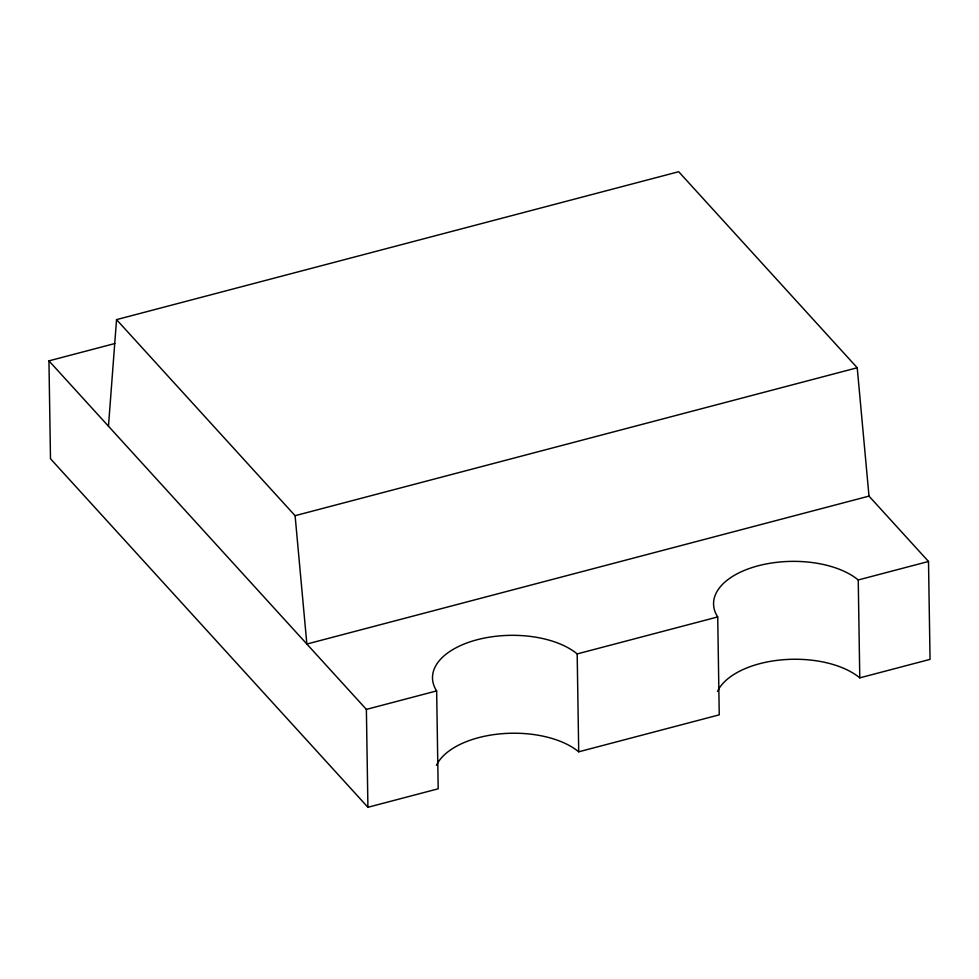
<?xml version="1.0" encoding="UTF-8"?>
<svg xmlns="http://www.w3.org/2000/svg" width="979" height="979" viewBox="0 0 979 979"><rect width="100%" height="100%" fill="white"/><g stroke="black" fill="none" stroke-linecap="round" stroke-linejoin="round"><path stroke-width="1.47" d="M108.473 426.208L116.538 319.631L678.68 171.717L857.225 367.761L868.997 496.12L928.508 561.469L930.05 659.369L859.782 677.86A78.381 41.424 -0.9 0 0 781.205 659.907A78.381 41.424 -0.9 0 0 717.497 691.382M928.508 561.469L858.24 579.96A78.381 41.424 -0.9 0 0 758.223 565.776A78.381 41.424 -0.9 0 0 717.717 616.941L577.182 653.923A78.381 41.424 -0.9 0 0 477.152 639.74A78.381 41.424 -0.9 0 0 436.646 690.905L438.188 788.793L367.92 807.283L50.492 458.759L48.95 360.859L114.824 343.531M116.538 319.631L295.095 515.688L857.225 367.761M868.997 496.12L306.855 644.047L295.095 515.688M48.95 360.859L366.379 709.396L436.646 690.905M436.426 765.333A78.381 41.424 -0.9 0 1 500.147 733.871A78.381 41.424 -0.9 0 1 578.711 751.811L719.247 714.841L717.717 616.941M858.24 579.96L859.782 677.86M577.182 653.923L578.711 751.811M366.379 709.396L367.92 807.283"/></g></svg>
